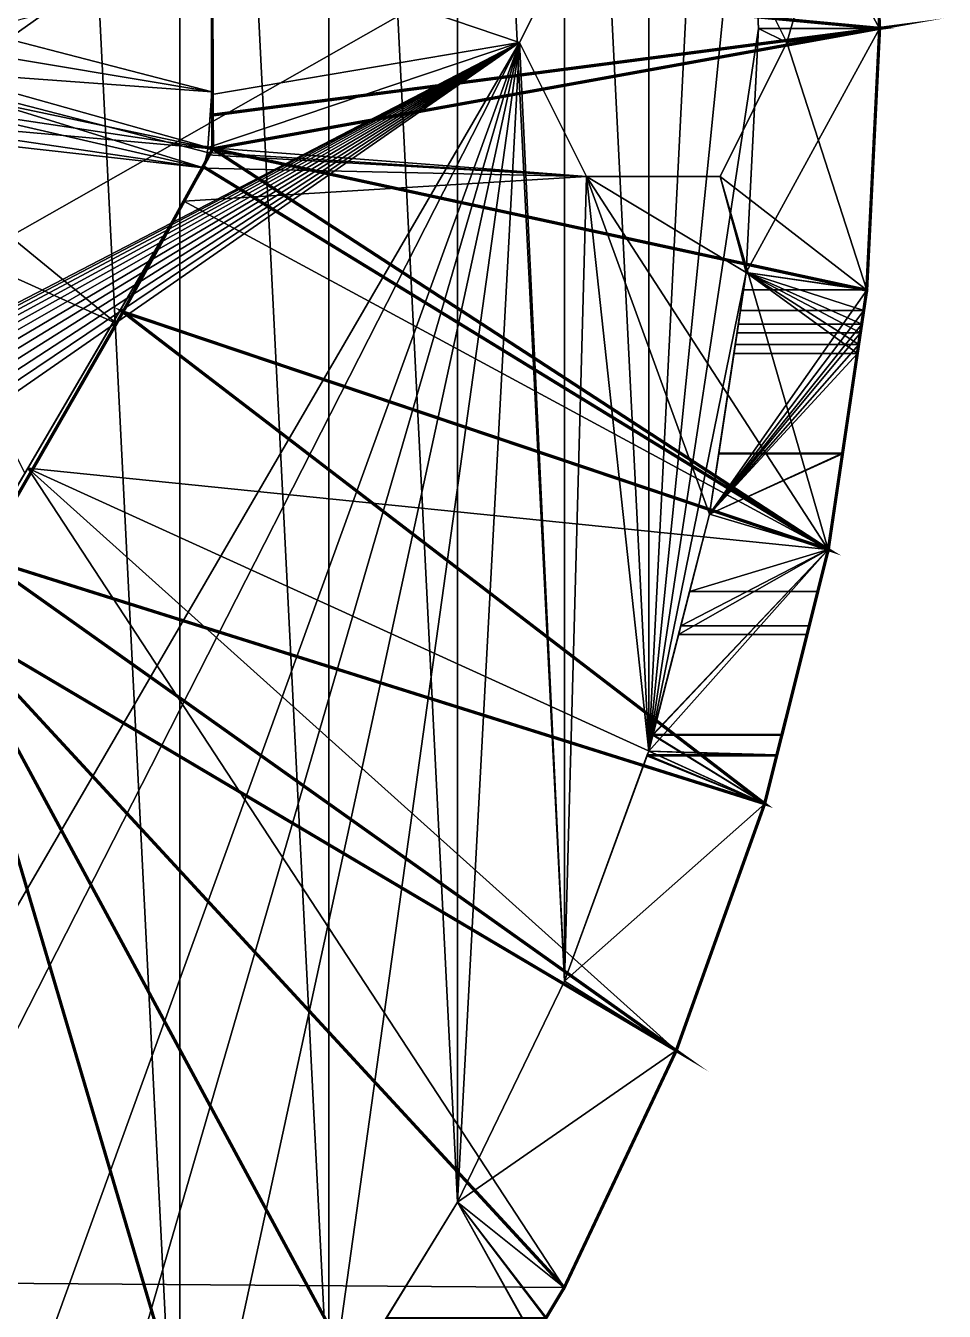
# Model space of a CAD drawing. Extents: x 4.6 to 28.8, y 0.1 to 46.7.
# Drawn here: x 20.75 to 28.78, y 12.26 to 23.49 of the extents above; entities that cross this region are included whole.
import ezdxf

# ---------------------------------------------------------------- set-up
doc = ezdxf.new("R2010")
doc.units = 0
doc.layers.get('0').update_dxf_attribs({"linetype": 'CONTINUOUS'})

msp = doc.modelspace()

# ---------------------------------------------------------------- linework, layer by layer
at = {"color": 252, "const_width": 0.0283}
for points in [[(28.099, 25.759), (28.212, 23.471), (22.375, 24.019), (28.099, 25.759)], [(22.379, 22.713), (22.375, 24.019), (28.212, 23.471), (22.379, 22.713)], [(22.381, 22.418), (22.379, 22.713), (28.212, 23.471), (22.381, 22.418)], [(28.212, 23.471), (28.099, 21.182), (22.381, 22.418), (28.212, 23.471)], [(22.297, 22.263), (22.381, 22.418), (27.763, 18.915), (22.297, 22.263)], [(28.099, 21.182), (27.763, 18.915), (22.381, 22.418), (28.099, 21.182)], [(21.597, 20.992), (22.297, 22.263), (27.763, 18.915), (21.597, 20.992)], [(27.763, 18.915), (27.207, 16.693), (21.597, 20.992), (27.763, 18.915)], [(20.364, 18.846), (21.597, 20.992), (27.207, 16.693), (20.364, 18.846)], [(27.207, 16.693), (26.434, 14.535), (20.364, 18.846), (27.207, 16.693)], [(20.059, 18.312), (20.364, 18.846), (26.434, 14.535), (20.059, 18.312)], [(22.912, 8.658), (20.059, 18.312), (24.277, 10.499), (22.912, 8.658)], [(20.059, 18.312), (22.912, 8.658), (15.14, 9.813), (20.059, 18.312)], [(26.434, 14.535), (25.455, 12.464), (20.059, 18.312), (26.434, 14.535)], [(25.455, 12.464), (24.277, 10.499), (20.059, 18.312), (25.455, 12.464)]]:
    msp.add_lwpolyline(points, dxfattribs=at)
at = {"color": 252}
for points in [[(22.093, 9.664, 1.943), (20.624, 38.861, 1.943), (20.624, 8.081, 1.943), (22.093, 9.664, 1.943)], [(20.624, 38.861, 1.943), (22.093, 9.664, 1.943), (22.093, 37.278, 1.943), (20.624, 38.861, 1.943)], [(23.397, 11.379, 1.943), (22.093, 37.278, 1.943), (22.093, 9.664, 1.943), (23.397, 11.379, 1.943)], [(22.093, 37.278, 1.943), (23.397, 11.379, 1.943), (23.397, 35.563, 1.943), (22.093, 37.278, 1.943)], [(24.521, 13.211, 1.943), (23.397, 35.563, 1.943), (23.397, 11.379, 1.943), (24.521, 13.211, 1.943)], [(23.397, 35.563, 1.943), (24.521, 13.211, 1.943), (24.521, 33.731, 1.943), (23.397, 35.563, 1.943)], [(25.456, 15.142, 1.943), (24.521, 33.731, 1.943), (24.521, 13.211, 1.943), (25.456, 15.142, 1.943)], [(24.521, 33.731, 1.943), (25.456, 15.142, 1.943), (25.456, 31.8, 1.943), (24.521, 33.731, 1.943)], [(26.193, 17.153, 1.943), (25.456, 31.8, 1.943), (25.456, 15.142, 1.943), (26.193, 17.153, 1.943)], [(26.193, 17.153, 1.943), (26.193, 29.789, 1.943), (25.456, 31.8, 1.943), (26.193, 17.153, 1.943)], [(26.725, 27.717, 83.671), (8.177, 14.59, 83.671), (26.193, 29.789, 83.671), (26.725, 27.717, 83.671)], [(26.193, 17.153, 1.943), (26.725, 27.717, 1.943), (26.193, 29.789, 1.943), (26.193, 17.153, 1.943)], [(25.648, 24.516, 83.671), (8.177, 14.59, 83.671), (26.725, 27.717, 83.671), (25.648, 24.516, 83.671)], [(26.193, 17.153, 1.943), (27.045, 25.604, 1.943), (26.725, 27.717, 1.943), (26.193, 17.153, 1.943)], [(26.817, 24.516, 85.616), (27.402, 23.346, 85.616), (28.099, 25.759, 85.616), (26.817, 24.516, 85.616)], [(28.212, 23.471, 48.846), (28.099, 25.759, 48.8), (27.045, 25.604, 48.803), (28.212, 23.471, 48.846)], [(28.099, 25.759, 47.543), (28.212, 23.471, 47.59), (27.045, 25.604, 47.546), (28.099, 25.759, 47.543)], [(28.099, 25.759, 38.925), (27.045, 25.604, 38.928), (28.212, 23.471, 38.972), (28.099, 25.759, 38.925)], [(28.099, 25.759, 57.419), (28.212, 23.471, 57.465), (27.045, 25.604, 57.422), (28.099, 25.759, 57.419)], [(28.212, 23.471, 58.763), (28.099, 25.759, 58.717), (27.045, 25.604, 58.72), (28.212, 23.471, 58.763)], [(28.212, 23.471, 85.616), (28.099, 25.759, 85.616), (27.402, 23.346, 85.616), (28.212, 23.471, 85.616)], [(28.099, 25.759, 58.717), (28.212, 23.471, 58.763), (28.212, 23.471, 57.465), (28.099, 25.759, 58.717)], [(28.099, 25.759, 58.717), (28.212, 23.471, 57.465), (28.099, 25.759, 57.419), (28.099, 25.759, 58.717)], [(28.099, 25.759, 85.616), (28.212, 23.471, 67.382), (28.101, 25.727, 67.336), (28.099, 25.759, 85.616)], [(28.212, 23.471, 67.382), (28.099, 25.759, 85.616), (28.212, 23.471, 85.616), (28.212, 23.471, 67.382)], [(28.099, 25.759, 47.543), (28.099, 25.759, 48.8), (28.212, 23.471, 47.59), (28.099, 25.759, 47.543)], [(28.212, 23.471, 48.846), (28.212, 23.471, 47.59), (28.099, 25.759, 48.8), (28.212, 23.471, 48.846)], [(28.212, 23.471, 38.972), (28.212, 23.471, 0), (28.099, 25.759, 38.925), (28.212, 23.471, 38.972)], [(28.099, 25.759, 0), (28.099, 25.759, 38.925), (28.212, 23.471, 0), (28.099, 25.759, 0)], [(28.101, 25.727, 67.336), (28.212, 23.471, 67.382), (27.045, 25.604, 67.338), (28.101, 25.727, 67.336)], [(26.193, 17.153, 1.943), (27.153, 23.471, 1.943), (27.045, 25.604, 1.943), (26.193, 17.153, 1.943)], [(27.045, 25.604, 57.422), (27.153, 23.471, 57.465), (27.045, 25.604, 58.72), (27.045, 25.604, 57.422)], [(27.153, 23.471, 58.763), (27.045, 25.604, 58.72), (27.153, 23.471, 57.465), (27.153, 23.471, 58.763)], [(27.045, 25.604, 67.338), (27.153, 23.471, 67.382), (27.132, 23.887, 83.288), (27.045, 25.604, 67.338)], [(27.153, 23.471, 48.846), (27.045, 25.604, 48.803), (27.153, 23.471, 47.59), (27.153, 23.471, 48.846)], [(27.045, 25.604, 47.546), (27.153, 23.471, 47.59), (27.045, 25.604, 48.803), (27.045, 25.604, 47.546)], [(27.153, 23.471, 48.846), (28.212, 23.471, 48.846), (27.045, 25.604, 48.803), (27.153, 23.471, 48.846)], [(27.153, 23.471, 38.972), (28.212, 23.471, 38.972), (27.045, 25.604, 38.928), (27.153, 23.471, 38.972)], [(27.153, 23.471, 47.59), (27.045, 25.604, 47.546), (28.212, 23.471, 47.59), (27.153, 23.471, 47.59)], [(27.153, 23.471, 57.465), (27.045, 25.604, 57.422), (28.212, 23.471, 57.465), (27.153, 23.471, 57.465)], [(27.045, 25.604, 58.72), (27.153, 23.471, 58.763), (28.212, 23.471, 58.763), (27.045, 25.604, 58.72)], [(27.153, 23.471, 67.382), (27.045, 25.604, 67.338), (28.212, 23.471, 67.382), (27.153, 23.471, 67.382)], [(27.045, 25.604, 38.928), (27.045, 25.604, 1.943), (27.153, 23.471, 1.943), (27.045, 25.604, 38.928)], [(27.045, 25.604, 38.928), (27.153, 23.471, 1.943), (27.153, 23.471, 38.972), (27.045, 25.604, 38.928)], [(25.063, 23.346, 83.671), (8.177, 14.59, 83.671), (25.648, 24.516, 83.671), (25.063, 23.346, 83.671)], [(25.063, 23.346, 85.616), (25.648, 24.516, 85.616), (22.378, 24.26, 85.616), (25.063, 23.346, 85.616)], [(25.648, 24.516, 83.671), (25.648, 24.516, 85.616), (25.063, 23.346, 85.616), (25.648, 24.516, 83.671)], [(25.648, 24.516, 83.671), (25.063, 23.346, 85.616), (25.063, 23.346, 83.671), (25.648, 24.516, 83.671)], [(26.817, 24.516, 85.616), (27.132, 23.887, 83.671), (27.402, 23.346, 85.616), (26.817, 24.516, 85.616)], [(22.379, 24.485, 85.045), (19.471, 23.669, 85.045), (22.375, 22.917, 85.045), (22.379, 24.485, 85.045)], [(22.379, 24.485, 85.045), (22.375, 22.917, 85.045), (22.378, 24.26, 85.616), (22.379, 24.485, 85.045)], [(22.378, 24.26, 85.616), (22.374, 22.892, 85.616), (25.063, 23.346, 85.616), (22.378, 24.26, 85.616)], [(22.374, 22.892, 85.616), (22.378, 24.26, 85.616), (22.375, 22.917, 85.045), (22.374, 22.892, 85.616)], [(22.381, 22.418, 0.784), (19.472, 23.234, 0.784), (22.376, 23.986, 0.784), (22.381, 22.418, 0.784)], [(22.376, 23.986, 0.784), (22.375, 24.019, 0), (22.379, 22.713, 0), (22.376, 23.986, 0.784)], [(22.376, 23.986, 0.784), (22.379, 22.713, 0), (22.381, 22.418, 0.784), (22.376, 23.986, 0.784)], [(27.153, 23.471, 83.288), (27.132, 23.887, 83.288), (27.153, 23.471, 67.382), (27.153, 23.471, 83.288)], [(27.132, 23.887, 83.288), (27.402, 23.346, 83.288), (27.132, 23.887, 83.671), (27.132, 23.887, 83.288)], [(27.402, 23.346, 85.616), (27.132, 23.887, 83.671), (27.402, 23.346, 83.288), (27.402, 23.346, 85.616)], [(27.132, 23.887, 83.288), (27.153, 23.471, 83.288), (27.402, 23.346, 83.288), (27.132, 23.887, 83.288)], [(19.48, 23.4, 85.045), (22.375, 22.917, 85.045), (19.471, 23.669, 85.045), (19.48, 23.4, 85.045)], [(19.48, 23.4, 85.045), (19.463, 23.13, 85.045), (22.375, 22.917, 85.045), (19.48, 23.4, 85.045)], [(26.193, 17.153, 1.943), (27.045, 21.338, 1.943), (27.153, 23.471, 1.943), (26.193, 17.153, 1.943)], [(27.045, 21.338, 57.508), (27.153, 23.471, 58.763), (27.153, 23.471, 57.465), (27.045, 21.338, 57.508)], [(27.045, 21.338, 58.806), (27.153, 23.471, 58.763), (27.045, 21.338, 57.508), (27.045, 21.338, 58.806)], [(27.153, 23.471, 67.382), (27.045, 21.338, 67.425), (27.118, 22.779, 83.288), (27.153, 23.471, 67.382)], [(27.153, 23.471, 57.465), (28.212, 23.471, 57.465), (27.045, 21.338, 57.508), (27.153, 23.471, 57.465)], [(28.099, 21.182, 57.512), (27.045, 21.338, 57.508), (28.212, 23.471, 57.465), (28.099, 21.182, 57.512)], [(28.099, 21.182, 58.81), (28.212, 23.471, 58.763), (27.045, 21.338, 58.806), (28.099, 21.182, 58.81)], [(27.153, 23.471, 47.59), (27.045, 21.338, 47.633), (27.153, 23.471, 48.846), (27.153, 23.471, 47.59)], [(27.045, 21.338, 48.89), (27.153, 23.471, 48.846), (27.045, 21.338, 47.633), (27.045, 21.338, 48.89)], [(27.045, 21.338, 39.015), (27.153, 23.471, 38.972), (27.045, 21.338, 1.943), (27.045, 21.338, 39.015)], [(27.153, 23.471, 38.972), (27.153, 23.471, 1.943), (27.045, 21.338, 1.943), (27.153, 23.471, 38.972)], [(27.153, 23.471, 47.59), (28.212, 23.471, 47.59), (27.045, 21.338, 47.633), (27.153, 23.471, 47.59)], [(28.212, 23.471, 48.846), (27.045, 21.338, 48.89), (28.099, 21.182, 48.893), (28.212, 23.471, 48.846)], [(27.153, 23.471, 48.846), (27.045, 21.338, 48.89), (28.212, 23.471, 48.846), (27.153, 23.471, 48.846)], [(27.045, 21.338, 39.015), (28.099, 21.184, 39.018), (28.212, 23.471, 38.972), (27.045, 21.338, 39.015)], [(27.153, 23.471, 38.972), (27.045, 21.338, 39.015), (28.212, 23.471, 38.972), (27.153, 23.471, 38.972)], [(28.099, 21.182, 47.636), (27.045, 21.338, 47.633), (28.212, 23.471, 47.59), (28.099, 21.182, 47.636)], [(28.099, 21.182, 67.428), (27.045, 21.338, 67.425), (28.212, 23.471, 67.382), (28.099, 21.182, 67.428)], [(27.153, 23.471, 58.763), (27.045, 21.338, 58.806), (28.212, 23.471, 58.763), (27.153, 23.471, 58.763)], [(27.153, 23.471, 67.382), (28.212, 23.471, 67.382), (27.045, 21.338, 67.425), (27.153, 23.471, 67.382)], [(27.153, 23.471, 83.288), (27.153, 23.471, 67.382), (27.118, 22.779, 83.288), (27.153, 23.471, 83.288)], [(27.118, 22.779, 83.288), (27.402, 23.346, 83.288), (27.153, 23.471, 83.288), (27.118, 22.779, 83.288)], [(28.212, 23.471, 85.616), (27.402, 23.346, 85.616), (28.099, 21.182, 85.616), (28.212, 23.471, 85.616)], [(28.099, 21.182, 48.893), (28.099, 21.182, 47.636), (28.212, 23.471, 48.846), (28.099, 21.182, 48.893)], [(28.099, 21.182, 0), (28.212, 23.471, 38.972), (28.099, 21.184, 39.018), (28.099, 21.182, 0)], [(28.212, 23.471, 47.59), (28.212, 23.471, 48.846), (28.099, 21.182, 47.636), (28.212, 23.471, 47.59)], [(28.212, 23.471, 0), (28.212, 23.471, 38.972), (28.099, 21.182, 0), (28.212, 23.471, 0)], [(28.099, 21.182, 85.616), (28.099, 21.182, 67.428), (28.212, 23.471, 85.616), (28.099, 21.182, 85.616)], [(28.099, 21.182, 58.81), (28.099, 21.182, 57.512), (28.212, 23.471, 58.763), (28.099, 21.182, 58.81)], [(28.212, 23.471, 57.465), (28.212, 23.471, 58.763), (28.099, 21.182, 57.512), (28.212, 23.471, 57.465)], [(28.212, 23.471, 67.382), (28.212, 23.471, 85.616), (28.099, 21.182, 67.428), (28.212, 23.471, 67.382)], [(25.063, 23.346, 83.671), (8.304, 14.567, 83.671), (8.177, 14.59, 83.671), (25.063, 23.346, 83.671)], [(8.429, 14.495, 83.671), (8.304, 14.567, 83.671), (25.063, 23.346, 83.671), (8.429, 14.495, 83.671)], [(8.429, 14.495, 83.671), (25.063, 23.346, 83.671), (8.549, 14.379, 83.671), (8.429, 14.495, 83.671)], [(8.662, 14.218, 83.671), (8.549, 14.379, 83.671), (25.063, 23.346, 83.671), (8.662, 14.218, 83.671)], [(8.662, 14.218, 83.671), (25.063, 23.346, 83.671), (8.765, 14.018, 83.671), (8.662, 14.218, 83.671)], [(8.855, 13.781, 83.671), (8.765, 14.018, 83.671), (25.063, 23.346, 83.671), (8.855, 13.781, 83.671)], [(8.932, 13.512, 83.671), (8.855, 13.781, 83.671), (25.063, 23.346, 83.671), (8.932, 13.512, 83.671)], [(8.932, 13.512, 83.671), (25.063, 23.346, 83.671), (8.993, 13.218, 83.671), (8.932, 13.512, 83.671)], [(9.038, 12.905, 83.671), (8.993, 13.218, 83.671), (25.063, 23.346, 83.671), (9.038, 12.905, 83.671)], [(25.063, 23.346, 83.671), (9.065, 12.578, 83.671), (9.038, 12.905, 83.671), (25.063, 23.346, 83.671)], [(25.063, 23.346, 83.671), (9.075, 12.244, 83.671), (9.065, 12.578, 83.671), (25.063, 23.346, 83.671)], [(25.063, 23.346, 83.671), (14.922, 5.916, 83.671), (9.075, 12.244, 83.671), (25.063, 23.346, 83.671)], [(16.227, 5.995, 83.671), (14.922, 5.916, 83.671), (25.063, 23.346, 83.671), (16.227, 5.995, 83.671)], [(16.227, 5.995, 83.671), (25.063, 23.346, 83.671), (19.004, 6.647, 83.671), (16.227, 5.995, 83.671)], [(20.624, 8.081, 83.671), (19.004, 6.647, 83.671), (25.063, 23.346, 83.671), (20.624, 8.081, 83.671)], [(25.063, 23.346, 83.671), (22.093, 9.664, 83.671), (20.624, 8.081, 83.671), (25.063, 23.346, 83.671)], [(25.063, 23.346, 83.671), (23.397, 11.379, 83.671), (22.093, 9.664, 83.671), (25.063, 23.346, 83.671)], [(22.339, 22.429, 85.616), (25.063, 23.346, 85.616), (22.374, 22.892, 85.616), (22.339, 22.429, 85.616)], [(25.063, 23.346, 85.616), (22.339, 22.429, 85.616), (25.648, 22.177, 85.616), (25.063, 23.346, 85.616)], [(23.397, 11.379, 83.671), (25.063, 23.346, 83.671), (24.521, 13.211, 83.671), (23.397, 11.379, 83.671)], [(24.521, 13.211, 83.671), (25.063, 23.346, 83.671), (25.456, 15.142, 83.671), (24.521, 13.211, 83.671)], [(25.063, 23.346, 83.671), (25.063, 23.346, 85.616), (25.648, 22.177, 85.616), (25.063, 23.346, 83.671)], [(25.063, 23.346, 83.671), (25.648, 22.177, 85.616), (25.648, 22.177, 83.671), (25.063, 23.346, 83.671)], [(25.063, 23.346, 83.671), (25.648, 22.177, 83.671), (25.456, 15.142, 83.671), (25.063, 23.346, 83.671)], [(26.817, 22.177, 85.616), (27.402, 23.346, 85.616), (27.118, 22.779, 83.671), (26.817, 22.177, 85.616)], [(28.099, 21.182, 85.616), (27.402, 23.346, 85.616), (26.817, 22.177, 85.616), (28.099, 21.182, 85.616)], [(27.402, 23.346, 83.288), (27.118, 22.779, 83.288), (27.118, 22.779, 83.671), (27.402, 23.346, 83.288)], [(27.402, 23.346, 85.616), (27.402, 23.346, 83.288), (27.118, 22.779, 83.671), (27.402, 23.346, 85.616)], [(19.472, 23.234, 0.784), (22.381, 22.418, 0.784), (19.453, 23.036, 0.784), (19.472, 23.234, 0.784)], [(19.463, 23.13, 85.045), (19.416, 22.916, 85.045), (22.302, 22.252, 85.045), (19.463, 23.13, 85.045)], [(22.335, 22.386, 85.045), (22.375, 22.917, 85.045), (19.463, 23.13, 85.045), (22.335, 22.386, 85.045)], [(22.302, 22.252, 85.045), (22.335, 22.386, 85.045), (19.463, 23.13, 85.045), (22.302, 22.252, 85.045)], [(19.453, 23.036, 0.784), (22.381, 22.418, 0.784), (19.412, 22.865, 0.784), (19.453, 23.036, 0.784)], [(19.416, 22.916, 85.045), (19.324, 22.688, 85.045), (22.302, 22.252, 85.045), (19.416, 22.916, 85.045)], [(19.412, 22.865, 0.784), (22.381, 22.418, 0.784), (19.342, 22.688, 0.784), (19.412, 22.865, 0.784)], [(22.335, 22.386, 85.045), (22.339, 22.429, 85.616), (22.375, 22.917, 85.045), (22.335, 22.386, 85.045)], [(22.374, 22.892, 85.616), (22.375, 22.917, 85.045), (22.339, 22.429, 85.616), (22.374, 22.892, 85.616)], [(22.381, 22.418, 0), (22.381, 22.418, 0.784), (22.379, 22.713, 0), (22.381, 22.418, 0)], [(27.118, 22.779, 83.671), (27.045, 21.338, 83.671), (26.817, 22.177, 83.671), (27.118, 22.779, 83.671)], [(26.817, 22.177, 83.671), (26.817, 22.177, 85.616), (27.118, 22.779, 83.671), (26.817, 22.177, 83.671)], [(27.045, 21.338, 67.425), (27.045, 21.338, 83.671), (27.118, 22.779, 83.288), (27.045, 21.338, 67.425)], [(27.118, 22.779, 83.671), (27.118, 22.779, 83.288), (27.045, 21.338, 83.671), (27.118, 22.779, 83.671)], [(19.342, 22.688, 0.784), (21.54, 20.89, 0.784), (18.983, 22.043, 0.784), (19.342, 22.688, 0.784)], [(19.324, 22.688, 85.045), (19.261, 22.592, 85.045), (22.302, 22.252, 85.045), (19.324, 22.688, 85.045)], [(20.738, 19.579, 85.045), (22.302, 22.252, 85.045), (19.261, 22.592, 85.045), (20.738, 19.579, 85.045)], [(21.54, 20.89, 0.784), (19.342, 22.688, 0.784), (22.381, 22.418, 0.784), (21.54, 20.89, 0.784)], [(21.54, 20.89, 0.784), (22.381, 22.418, 0.784), (22.297, 22.263, 0), (21.54, 20.89, 0.784)], [(22.297, 22.263, 0), (22.381, 22.418, 0.784), (22.381, 22.418, 0), (22.297, 22.263, 0)], [(22.3, 22.248, 85.616), (25.648, 22.177, 85.616), (22.329, 22.364, 85.616), (22.3, 22.248, 85.616)], [(22.329, 22.364, 85.616), (22.302, 22.252, 85.045), (22.3, 22.248, 85.616), (22.329, 22.364, 85.616)], [(22.329, 22.364, 85.616), (22.335, 22.386, 85.045), (22.302, 22.252, 85.045), (22.329, 22.364, 85.616)], [(22.329, 22.364, 85.616), (25.648, 22.177, 85.616), (22.335, 22.386, 85.616), (22.329, 22.364, 85.616)], [(22.335, 22.386, 85.616), (22.335, 22.386, 85.045), (22.329, 22.364, 85.616), (22.335, 22.386, 85.616)], [(22.335, 22.386, 85.616), (25.648, 22.177, 85.616), (22.339, 22.429, 85.616), (22.335, 22.386, 85.616)], [(22.339, 22.429, 85.616), (22.335, 22.386, 85.045), (22.335, 22.386, 85.616), (22.339, 22.429, 85.616)], [(22.302, 22.252, 85.045), (20.738, 19.579, 85.045), (22.13, 21.959, 85.616), (22.302, 22.252, 85.045)], [(21.54, 20.89, 0.784), (22.297, 22.263, 0), (21.597, 20.992, 0), (21.54, 20.89, 0.784)], [(22.3, 22.248, 85.616), (22.302, 22.252, 85.045), (22.13, 21.959, 85.616), (22.3, 22.248, 85.616)], [(22.13, 21.959, 85.616), (25.648, 22.177, 85.616), (22.3, 22.248, 85.616), (22.13, 21.959, 85.616)], [(25.648, 22.177, 85.616), (22.13, 21.959, 85.616), (27.763, 18.915, 85.616), (25.648, 22.177, 85.616)], [(26.193, 17.153, 83.671), (25.456, 15.142, 83.671), (25.648, 22.177, 83.671), (26.193, 17.153, 83.671)], [(26.817, 22.177, 83.671), (27.045, 21.338, 83.671), (25.648, 22.177, 83.671), (26.817, 22.177, 83.671)], [(27.045, 21.338, 83.671), (26.725, 19.225, 83.671), (25.648, 22.177, 83.671), (27.045, 21.338, 83.671)], [(26.725, 19.225, 83.671), (26.193, 17.153, 83.671), (25.648, 22.177, 83.671), (26.725, 19.225, 83.671)], [(25.648, 22.177, 83.671), (25.648, 22.177, 85.616), (26.817, 22.177, 85.616), (25.648, 22.177, 83.671)], [(25.648, 22.177, 83.671), (26.817, 22.177, 85.616), (26.817, 22.177, 83.671), (25.648, 22.177, 83.671)], [(26.817, 22.177, 85.616), (25.648, 22.177, 85.616), (27.763, 18.915, 85.616), (26.817, 22.177, 85.616)], [(27.763, 18.915, 85.616), (28.099, 21.182, 85.616), (26.817, 22.177, 85.616), (27.763, 18.915, 85.616)], [(20.059, 18.312, 0.784), (18.983, 22.043, 0.784), (21.54, 20.89, 0.784), (20.059, 18.312, 0.784)], [(22.13, 21.959, 85.616), (20.738, 19.579, 85.045), (20.766, 19.627, 85.616), (22.13, 21.959, 85.616)], [(20.766, 19.627, 85.616), (27.763, 18.915, 85.616), (22.13, 21.959, 85.616), (20.766, 19.627, 85.616)], [(26.193, 17.153, 1.943), (26.725, 19.225, 1.943), (27.045, 21.338, 1.943), (26.193, 17.153, 1.943)], [(27.045, 21.338, 83.671), (26.938, 20.629, 67.439), (26.725, 19.225, 83.671), (27.045, 21.338, 83.671)], [(27.045, 21.338, 1.943), (26.725, 19.225, 1.943), (27.022, 21.184, 39.018), (27.045, 21.338, 1.943)], [(27.045, 21.338, 83.671), (27.045, 21.338, 67.425), (26.938, 20.629, 67.439), (27.045, 21.338, 83.671)], [(27.045, 21.338, 67.425), (28.017, 20.629, 67.439), (26.938, 20.629, 67.439), (27.045, 21.338, 67.425)], [(26.965, 20.809, 58.817), (27.045, 21.338, 57.508), (26.949, 20.706, 57.521), (26.965, 20.809, 58.817)], [(26.949, 20.706, 57.521), (27.045, 21.338, 57.508), (28.029, 20.706, 57.521), (26.949, 20.706, 57.521)], [(26.965, 20.809, 58.817), (27.045, 21.338, 58.806), (27.045, 21.338, 57.508), (26.965, 20.809, 58.817)], [(26.965, 20.809, 58.817), (28.044, 20.809, 58.817), (27.045, 21.338, 58.806), (26.965, 20.809, 58.817)], [(27.045, 21.338, 48.89), (26.995, 21.005, 47.64), (26.977, 20.885, 48.899), (27.045, 21.338, 48.89)], [(26.977, 20.885, 48.899), (28.055, 20.885, 48.899), (27.045, 21.338, 48.89), (26.977, 20.885, 48.899)], [(27.045, 21.338, 47.633), (26.995, 21.005, 47.64), (27.045, 21.338, 48.89), (27.045, 21.338, 47.633)], [(26.995, 21.005, 47.64), (27.045, 21.338, 47.633), (28.073, 21.005, 47.64), (26.995, 21.005, 47.64)], [(27.045, 21.338, 39.015), (27.045, 21.338, 1.943), (27.022, 21.184, 39.018), (27.045, 21.338, 39.015)], [(27.022, 21.184, 39.018), (28.099, 21.184, 39.018), (27.045, 21.338, 39.015), (27.022, 21.184, 39.018)], [(28.099, 21.182, 48.893), (27.045, 21.338, 48.89), (28.055, 20.885, 48.899), (28.099, 21.182, 48.893)], [(28.099, 21.182, 47.636), (28.073, 21.005, 47.64), (27.045, 21.338, 47.633), (28.099, 21.182, 47.636)], [(28.099, 21.182, 57.512), (28.029, 20.706, 57.521), (27.045, 21.338, 57.508), (28.099, 21.182, 57.512)], [(28.044, 20.809, 58.817), (28.099, 21.182, 58.81), (27.045, 21.338, 58.806), (28.044, 20.809, 58.817)], [(28.017, 20.629, 67.439), (27.045, 21.338, 67.425), (28.099, 21.182, 67.428), (28.017, 20.629, 67.439)], [(26.725, 19.225, 42.258), (28.099, 21.182, 39.022), (27.022, 21.184, 39.018), (26.725, 19.225, 42.258)], [(26.725, 19.225, 42.258), (27.022, 21.184, 39.018), (26.725, 19.225, 1.943), (26.725, 19.225, 42.258)], [(27.763, 18.915, 42.77), (28.099, 21.182, 39.022), (26.725, 19.225, 42.258), (27.763, 18.915, 42.77)], [(28.099, 21.184, 39.018), (27.022, 21.184, 39.018), (28.099, 21.182, 39.022), (28.099, 21.184, 39.018)], [(27.763, 18.915, 42.77), (27.763, 18.915, 0), (28.099, 21.182, 39.022), (27.763, 18.915, 42.77)], [(28.099, 21.182, 0), (28.099, 21.182, 39.022), (27.763, 18.915, 0), (28.099, 21.182, 0)], [(28.099, 21.182, 85.616), (27.763, 18.915, 85.616), (28.017, 20.629, 67.439), (28.099, 21.182, 85.616)], [(28.099, 21.182, 85.616), (28.017, 20.629, 67.439), (28.099, 21.182, 67.428), (28.099, 21.182, 85.616)], [(28.099, 21.182, 57.512), (28.044, 20.809, 58.817), (28.029, 20.706, 57.521), (28.099, 21.182, 57.512)], [(28.099, 21.182, 58.81), (28.044, 20.809, 58.817), (28.099, 21.182, 57.512), (28.099, 21.182, 58.81)], [(28.099, 21.182, 48.893), (28.055, 20.885, 48.899), (28.073, 21.005, 47.64), (28.099, 21.182, 48.893)], [(28.099, 21.182, 48.893), (28.073, 21.005, 47.64), (28.099, 21.182, 47.636), (28.099, 21.182, 48.893)], [(28.099, 21.182, 0), (28.099, 21.184, 39.018), (28.099, 21.182, 39.022), (28.099, 21.182, 0)], [(20.364, 18.846, 0), (21.54, 20.89, 0.784), (21.597, 20.992, 0), (20.364, 18.846, 0)], [(26.725, 19.225, 47.528), (26.995, 21.005, 47.64), (26.725, 19.225, 44.556), (26.725, 19.225, 47.528)], [(26.725, 19.225, 47.528), (26.806, 19.758, 48.45), (26.995, 21.005, 47.64), (26.725, 19.225, 47.528)], [(26.995, 21.005, 47.64), (28.073, 21.005, 47.64), (26.725, 19.225, 44.556), (26.995, 21.005, 47.64)], [(27.763, 18.915, 44.02), (26.725, 19.225, 44.556), (28.073, 21.005, 47.64), (27.763, 18.915, 44.02)], [(26.977, 20.885, 48.899), (26.995, 21.005, 47.64), (26.806, 19.758, 48.45), (26.977, 20.885, 48.899)], [(27.763, 18.915, 44.02), (28.073, 21.005, 47.64), (27.763, 18.915, 46.992), (27.763, 18.915, 44.02)], [(27.763, 18.915, 46.992), (28.073, 21.005, 47.64), (27.888, 19.758, 48.45), (27.763, 18.915, 46.992)], [(27.888, 19.758, 48.45), (28.073, 21.005, 47.64), (28.055, 20.885, 48.899), (27.888, 19.758, 48.45)], [(20.364, 18.846, 0), (20.059, 18.312, 0.784), (21.54, 20.89, 0.784), (20.364, 18.846, 0)], [(26.806, 19.758, 48.45), (26.725, 19.225, 49.33), (26.977, 20.885, 48.899), (26.806, 19.758, 48.45)], [(26.977, 20.885, 48.899), (26.725, 19.225, 49.33), (26.725, 19.225, 51.643), (26.977, 20.885, 48.899)], [(27.763, 18.915, 52.156), (28.055, 20.885, 48.899), (26.725, 19.225, 51.643), (27.763, 18.915, 52.156)], [(26.977, 20.885, 48.899), (26.725, 19.225, 51.643), (28.055, 20.885, 48.899), (26.977, 20.885, 48.899)], [(26.805, 19.751, 58.089), (26.725, 19.225, 58.957), (26.965, 20.809, 58.817), (26.805, 19.751, 58.089)], [(26.725, 19.225, 61.436), (26.965, 20.809, 58.817), (26.725, 19.225, 58.957), (26.725, 19.225, 61.436)], [(27.763, 18.915, 61.948), (28.044, 20.809, 58.817), (26.725, 19.225, 61.436), (27.763, 18.915, 61.948)], [(26.965, 20.809, 58.817), (26.725, 19.225, 61.436), (28.044, 20.809, 58.817), (26.965, 20.809, 58.817)], [(26.965, 20.809, 58.817), (26.949, 20.706, 57.521), (26.805, 19.751, 58.089), (26.965, 20.809, 58.817)], [(27.888, 19.758, 48.45), (28.055, 20.885, 48.899), (27.763, 18.915, 49.843), (27.888, 19.758, 48.45)], [(28.055, 20.885, 48.899), (27.763, 18.915, 52.156), (27.763, 18.915, 49.843), (28.055, 20.885, 48.899)], [(27.887, 19.751, 58.089), (28.044, 20.809, 58.817), (27.763, 18.915, 59.469), (27.887, 19.751, 58.089)], [(27.763, 18.915, 61.948), (27.763, 18.915, 59.469), (28.044, 20.809, 58.817), (27.763, 18.915, 61.948)], [(27.887, 19.751, 58.089), (28.029, 20.706, 57.521), (28.044, 20.809, 58.817), (27.887, 19.751, 58.089)], [(26.725, 19.225, 57.179), (26.949, 20.706, 57.521), (26.725, 19.225, 54.956), (26.725, 19.225, 57.179)], [(26.725, 19.225, 57.179), (26.805, 19.751, 58.089), (26.949, 20.706, 57.521), (26.725, 19.225, 57.179)], [(26.949, 20.706, 57.521), (28.029, 20.706, 57.521), (26.725, 19.225, 54.956), (26.949, 20.706, 57.521)], [(27.763, 18.915, 54.42), (26.725, 19.225, 54.956), (28.029, 20.706, 57.521), (27.763, 18.915, 54.42)], [(27.887, 19.751, 58.089), (27.763, 18.915, 56.642), (28.029, 20.706, 57.521), (27.887, 19.751, 58.089)], [(27.763, 18.915, 54.42), (28.029, 20.706, 57.521), (27.763, 18.915, 56.642), (27.763, 18.915, 54.42)], [(26.725, 19.225, 83.671), (26.938, 20.629, 67.439), (26.725, 19.225, 65.007), (26.725, 19.225, 83.671)], [(28.017, 20.629, 67.439), (27.763, 18.915, 64.47), (26.725, 19.225, 65.007), (28.017, 20.629, 67.439)], [(26.938, 20.629, 67.439), (28.017, 20.629, 67.439), (26.725, 19.225, 65.007), (26.938, 20.629, 67.439)], [(27.763, 18.915, 64.47), (28.017, 20.629, 67.439), (27.763, 18.915, 85.616), (27.763, 18.915, 64.47)], [(26.806, 19.758, 48.45), (27.888, 19.758, 48.45), (26.725, 19.225, 49.33), (26.806, 19.758, 48.45)], [(26.725, 19.225, 47.528), (27.888, 19.758, 48.45), (26.806, 19.758, 48.45), (26.725, 19.225, 47.528)], [(27.888, 19.758, 48.45), (27.763, 18.915, 49.843), (26.725, 19.225, 49.33), (27.888, 19.758, 48.45)], [(27.888, 19.758, 48.45), (26.725, 19.225, 47.528), (27.763, 18.915, 46.992), (27.888, 19.758, 48.45)], [(26.805, 19.751, 58.089), (27.887, 19.751, 58.089), (26.725, 19.225, 58.957), (26.805, 19.751, 58.089)], [(26.805, 19.751, 58.089), (26.725, 19.225, 57.179), (27.887, 19.751, 58.089), (26.805, 19.751, 58.089)], [(27.763, 18.915, 56.642), (27.887, 19.751, 58.089), (26.725, 19.225, 57.179), (27.763, 18.915, 56.642)], [(27.763, 18.915, 59.469), (26.725, 19.225, 58.957), (27.887, 19.751, 58.089), (27.763, 18.915, 59.469)], [(20.766, 19.627, 85.616), (20.738, 19.579, 85.045), (16.565, 12.532, 85.616), (20.766, 19.627, 85.616)], [(16.565, 12.532, 85.616), (25.455, 12.464, 85.616), (20.766, 19.627, 85.616), (16.565, 12.532, 85.616)], [(26.434, 14.535, 85.616), (20.766, 19.627, 85.616), (25.455, 12.464, 85.616), (26.434, 14.535, 85.616)], [(26.434, 14.535, 85.616), (27.207, 16.693, 85.616), (20.766, 19.627, 85.616), (26.434, 14.535, 85.616)], [(27.763, 18.915, 85.616), (20.766, 19.627, 85.616), (27.207, 16.693, 85.616), (27.763, 18.915, 85.616)], [(26.725, 19.225, 49.33), (26.193, 17.153, 52.757), (26.725, 19.225, 51.643), (26.725, 19.225, 49.33)], [(26.725, 19.225, 42.258), (26.725, 19.225, 1.943), (26.193, 17.153, 1.943), (26.725, 19.225, 42.258)], [(26.474, 18.247, 53.261), (26.725, 19.225, 51.643), (26.193, 17.153, 52.757), (26.474, 18.247, 53.261)], [(26.725, 19.225, 58.957), (26.193, 17.153, 62.383), (26.725, 19.225, 61.436), (26.725, 19.225, 58.957)], [(26.725, 19.225, 83.671), (26.725, 19.225, 65.007), (26.193, 17.153, 83.671), (26.725, 19.225, 83.671)], [(26.454, 18.171, 63.18), (26.725, 19.225, 61.436), (26.193, 17.153, 62.383), (26.454, 18.171, 63.18)], [(26.725, 19.225, 65.007), (26.454, 18.171, 63.18), (26.193, 17.153, 83.671), (26.725, 19.225, 65.007)], [(26.725, 19.225, 49.33), (27.763, 18.915, 49.843), (26.193, 17.153, 52.757), (26.725, 19.225, 49.33)], [(26.193, 17.153, 62.383), (26.725, 19.225, 58.957), (27.763, 18.915, 59.469), (26.193, 17.153, 62.383)], [(26.725, 19.225, 42.258), (26.193, 17.153, 1.943), (26.551, 18.547, 43.381), (26.725, 19.225, 42.258)], [(26.474, 18.247, 53.261), (26.229, 17.292, 53.83), (26.725, 19.225, 54.956), (26.474, 18.247, 53.261)], [(26.725, 19.225, 57.179), (26.229, 17.292, 53.83), (27.763, 18.915, 56.642), (26.725, 19.225, 57.179)], [(26.725, 19.225, 57.179), (26.725, 19.225, 54.956), (26.229, 17.292, 53.83), (26.725, 19.225, 57.179)], [(26.551, 18.547, 43.381), (26.23, 17.298, 44.191), (26.725, 19.225, 44.556), (26.551, 18.547, 43.381)], [(26.725, 19.225, 47.528), (26.725, 19.225, 44.556), (26.23, 17.298, 44.191), (26.725, 19.225, 47.528)], [(26.725, 19.225, 47.528), (26.23, 17.298, 44.191), (27.763, 18.915, 46.992), (26.725, 19.225, 47.528)], [(26.725, 19.225, 61.436), (26.454, 18.171, 63.18), (27.763, 18.915, 61.948), (26.725, 19.225, 61.436)], [(26.725, 19.225, 65.007), (27.763, 18.915, 64.47), (26.454, 18.171, 63.18), (26.725, 19.225, 65.007)], [(26.725, 19.225, 54.956), (27.763, 18.915, 54.42), (26.474, 18.247, 53.261), (26.725, 19.225, 54.956)], [(26.725, 19.225, 51.643), (26.474, 18.247, 53.261), (27.763, 18.915, 52.156), (26.725, 19.225, 51.643)], [(26.725, 19.225, 44.556), (27.763, 18.915, 44.02), (26.551, 18.547, 43.381), (26.725, 19.225, 44.556)], [(26.725, 19.225, 42.258), (26.551, 18.547, 43.381), (27.763, 18.915, 42.77), (26.725, 19.225, 42.258)], [(27.313, 17.119, 52.813), (26.193, 17.153, 52.757), (27.763, 18.915, 49.843), (27.313, 17.119, 52.813)], [(27.312, 17.112, 62.451), (26.193, 17.153, 62.383), (27.763, 18.915, 59.469), (27.312, 17.112, 62.451)], [(27.357, 17.292, 53.83), (27.763, 18.915, 56.642), (26.229, 17.292, 53.83), (27.357, 17.292, 53.83)], [(26.23, 17.298, 44.191), (27.358, 17.298, 44.191), (27.763, 18.915, 46.992), (26.23, 17.298, 44.191)], [(27.577, 18.171, 63.18), (26.454, 18.171, 63.18), (27.763, 18.915, 64.47), (27.577, 18.171, 63.18)], [(27.577, 18.171, 63.18), (27.763, 18.915, 61.948), (26.454, 18.171, 63.18), (27.577, 18.171, 63.18)], [(27.596, 18.247, 53.261), (27.763, 18.915, 52.156), (26.474, 18.247, 53.261), (27.596, 18.247, 53.261)], [(27.596, 18.247, 53.261), (26.474, 18.247, 53.261), (27.763, 18.915, 54.42), (27.596, 18.247, 53.261)], [(27.671, 18.547, 43.381), (27.763, 18.915, 42.77), (26.551, 18.547, 43.381), (27.671, 18.547, 43.381)], [(27.671, 18.547, 43.381), (26.551, 18.547, 43.381), (27.763, 18.915, 44.02), (27.671, 18.547, 43.381)], [(27.763, 18.915, 0), (27.763, 18.915, 42.77), (27.207, 16.693, 0), (27.763, 18.915, 0)], [(27.671, 18.547, 43.381), (27.207, 16.693, 0), (27.763, 18.915, 42.77), (27.671, 18.547, 43.381)], [(27.763, 18.915, 85.616), (27.207, 16.693, 85.616), (27.763, 18.915, 64.47), (27.763, 18.915, 85.616)], [(27.577, 18.171, 63.18), (27.763, 18.915, 64.47), (27.207, 16.693, 85.616), (27.577, 18.171, 63.18)], [(27.763, 18.915, 59.469), (27.763, 18.915, 61.948), (27.312, 17.112, 62.451), (27.763, 18.915, 59.469)], [(27.577, 18.171, 63.18), (27.312, 17.112, 62.451), (27.763, 18.915, 61.948), (27.577, 18.171, 63.18)], [(27.763, 18.915, 52.156), (27.313, 17.119, 52.813), (27.763, 18.915, 49.843), (27.763, 18.915, 52.156)], [(27.763, 18.915, 52.156), (27.596, 18.247, 53.261), (27.313, 17.119, 52.813), (27.763, 18.915, 52.156)], [(27.596, 18.247, 53.261), (27.763, 18.915, 54.42), (27.357, 17.292, 53.83), (27.596, 18.247, 53.261)], [(27.763, 18.915, 56.642), (27.357, 17.292, 53.83), (27.763, 18.915, 54.42), (27.763, 18.915, 56.642)], [(27.763, 18.915, 46.992), (27.358, 17.298, 44.191), (27.763, 18.915, 44.02), (27.763, 18.915, 46.992)], [(27.671, 18.547, 43.381), (27.763, 18.915, 44.02), (27.358, 17.298, 44.191), (27.671, 18.547, 43.381)], [(26.551, 18.547, 43.381), (26.193, 17.153, 1.943), (26.23, 17.298, 44.191), (26.551, 18.547, 43.381)], [(27.358, 17.298, 44.191), (27.207, 16.693, 0), (27.671, 18.547, 43.381), (27.358, 17.298, 44.191)], [(26.474, 18.247, 53.261), (26.193, 17.153, 52.757), (26.229, 17.292, 53.83), (26.474, 18.247, 53.261)], [(27.596, 18.247, 53.261), (27.357, 17.292, 53.83), (27.313, 17.119, 52.813), (27.596, 18.247, 53.261)], [(26.193, 17.153, 62.383), (26.193, 17.153, 83.671), (26.454, 18.171, 63.18), (26.193, 17.153, 62.383)], [(27.312, 17.112, 62.451), (27.577, 18.171, 63.18), (27.207, 16.693, 85.616), (27.312, 17.112, 62.451)], [(26.193, 17.153, 44.194), (26.23, 17.298, 44.191), (26.193, 17.153, 1.943), (26.193, 17.153, 44.194)], [(26.23, 17.298, 44.191), (26.193, 17.153, 44.194), (27.207, 16.693, 44.203), (26.23, 17.298, 44.191)], [(26.193, 17.153, 53.832), (26.229, 17.292, 53.83), (26.193, 17.153, 52.757), (26.193, 17.153, 53.832)], [(26.193, 17.153, 53.832), (27.207, 16.693, 53.842), (26.229, 17.292, 53.83), (26.193, 17.153, 53.832)], [(27.357, 17.292, 53.83), (26.229, 17.292, 53.83), (27.207, 16.693, 53.842), (27.357, 17.292, 53.83)], [(27.358, 17.298, 44.191), (26.23, 17.298, 44.191), (27.207, 16.693, 44.203), (27.358, 17.298, 44.191)], [(27.358, 17.298, 44.191), (27.207, 16.693, 44.203), (27.207, 16.693, 0), (27.358, 17.298, 44.191)], [(27.357, 17.292, 53.83), (27.207, 16.693, 53.842), (27.313, 17.119, 52.813), (27.357, 17.292, 53.83)], [(26.181, 17.119, 52.813), (25.456, 15.142, 52.853), (26.193, 17.153, 53.832), (26.181, 17.119, 52.813)], [(25.456, 15.142, 53.873), (26.193, 17.153, 53.832), (25.456, 15.142, 52.853), (25.456, 15.142, 53.873)], [(26.178, 17.112, 62.451), (25.456, 15.142, 62.491), (26.193, 17.153, 83.671), (26.178, 17.112, 62.451)], [(25.456, 15.142, 83.671), (26.193, 17.153, 83.671), (25.456, 15.142, 62.491), (25.456, 15.142, 83.671)], [(26.193, 17.153, 53.832), (25.456, 15.142, 53.873), (27.207, 16.693, 53.842), (26.193, 17.153, 53.832)], [(26.193, 17.153, 1.943), (25.456, 15.142, 1.943), (26.193, 17.153, 44.194), (26.193, 17.153, 1.943)], [(25.456, 15.142, 1.943), (25.456, 15.142, 44.235), (26.193, 17.153, 44.194), (25.456, 15.142, 1.943)], [(26.193, 17.153, 44.194), (25.456, 15.142, 44.235), (27.207, 16.693, 44.203), (26.193, 17.153, 44.194)], [(26.181, 17.119, 52.813), (27.207, 16.693, 52.822), (25.456, 15.142, 52.853), (26.181, 17.119, 52.813)], [(26.178, 17.112, 62.451), (27.207, 16.693, 62.46), (25.456, 15.142, 62.491), (26.178, 17.112, 62.451)], [(26.193, 17.153, 62.383), (26.178, 17.112, 62.451), (26.193, 17.153, 83.671), (26.193, 17.153, 62.383)], [(27.312, 17.112, 62.451), (26.178, 17.112, 62.451), (26.193, 17.153, 62.383), (27.312, 17.112, 62.451)], [(27.312, 17.112, 62.451), (27.207, 16.693, 62.46), (26.178, 17.112, 62.451), (27.312, 17.112, 62.451)], [(26.193, 17.153, 52.757), (26.181, 17.119, 52.813), (26.193, 17.153, 53.832), (26.193, 17.153, 52.757)], [(26.181, 17.119, 52.813), (26.193, 17.153, 52.757), (27.313, 17.119, 52.813), (26.181, 17.119, 52.813)], [(26.181, 17.119, 52.813), (27.313, 17.119, 52.813), (27.207, 16.693, 52.822), (26.181, 17.119, 52.813)], [(27.207, 16.693, 52.822), (27.313, 17.119, 52.813), (27.207, 16.693, 53.842), (27.207, 16.693, 52.822)], [(27.207, 16.693, 85.616), (27.207, 16.693, 62.46), (27.312, 17.112, 62.451), (27.207, 16.693, 85.616)], [(26.434, 14.535, 53.885), (27.207, 16.693, 53.842), (25.456, 15.142, 53.873), (26.434, 14.535, 53.885)], [(26.434, 14.535, 52.865), (25.456, 15.142, 52.853), (27.207, 16.693, 52.822), (26.434, 14.535, 52.865)], [(26.434, 14.535, 62.503), (25.456, 15.142, 62.491), (27.207, 16.693, 62.46), (26.434, 14.535, 62.503)], [(26.434, 14.535, 44.247), (27.207, 16.693, 44.203), (25.456, 15.142, 44.235), (26.434, 14.535, 44.247)], [(26.434, 14.535, 44.247), (26.434, 14.535, 0), (27.207, 16.693, 44.203), (26.434, 14.535, 44.247)], [(27.207, 16.693, 0), (27.207, 16.693, 44.203), (26.434, 14.535, 0), (27.207, 16.693, 0)], [(27.207, 16.693, 52.822), (27.207, 16.693, 53.842), (26.434, 14.535, 52.865), (27.207, 16.693, 52.822)], [(26.434, 14.535, 53.885), (26.434, 14.535, 52.865), (27.207, 16.693, 53.842), (26.434, 14.535, 53.885)], [(26.434, 14.535, 85.616), (26.434, 14.535, 62.503), (27.207, 16.693, 85.616), (26.434, 14.535, 85.616)], [(27.207, 16.693, 62.46), (27.207, 16.693, 85.616), (26.434, 14.535, 62.503), (27.207, 16.693, 62.46)], [(25.456, 15.142, 52.853), (24.521, 13.211, 52.892), (25.456, 15.142, 53.873), (25.456, 15.142, 52.853)], [(24.521, 13.211, 53.912), (25.456, 15.142, 53.873), (24.521, 13.211, 52.892), (24.521, 13.211, 53.912)], [(24.521, 13.211, 83.671), (25.456, 15.142, 83.671), (24.521, 13.211, 62.53), (24.521, 13.211, 83.671)], [(25.456, 15.142, 62.491), (24.521, 13.211, 62.53), (25.456, 15.142, 83.671), (25.456, 15.142, 62.491)], [(25.456, 15.142, 52.853), (26.434, 14.535, 52.865), (24.521, 13.211, 52.892), (25.456, 15.142, 52.853)], [(25.456, 15.142, 62.491), (26.434, 14.535, 62.503), (24.521, 13.211, 62.53), (25.456, 15.142, 62.491)], [(25.456, 15.142, 53.873), (24.521, 13.211, 53.912), (26.434, 14.535, 53.885), (25.456, 15.142, 53.873)], [(24.521, 13.211, 44.274), (25.456, 15.142, 44.235), (24.521, 13.211, 1.943), (24.521, 13.211, 44.274)], [(25.456, 15.142, 1.943), (24.521, 13.211, 1.943), (25.456, 15.142, 44.235), (25.456, 15.142, 1.943)], [(25.456, 15.142, 44.235), (24.521, 13.211, 44.274), (26.434, 14.535, 44.247), (25.456, 15.142, 44.235)], [(25.455, 12.464, 52.907), (24.521, 13.211, 52.892), (26.434, 14.535, 52.865), (25.455, 12.464, 52.907)], [(25.455, 12.464, 62.546), (24.521, 13.211, 62.53), (26.434, 14.535, 62.503), (25.455, 12.464, 62.546)], [(25.455, 12.464, 53.927), (26.434, 14.535, 53.885), (24.521, 13.211, 53.912), (25.455, 12.464, 53.927)], [(25.455, 12.464, 44.289), (26.434, 14.535, 44.247), (24.521, 13.211, 44.274), (25.455, 12.464, 44.289)], [(25.455, 12.464, 44.289), (25.455, 12.464, 0), (26.434, 14.535, 44.247), (25.455, 12.464, 44.289)], [(26.434, 14.535, 0), (26.434, 14.535, 44.247), (25.455, 12.464, 0), (26.434, 14.535, 0)], [(26.434, 14.535, 53.885), (25.455, 12.464, 52.907), (26.434, 14.535, 52.865), (26.434, 14.535, 53.885)], [(26.434, 14.535, 53.885), (25.455, 12.464, 53.927), (25.455, 12.464, 52.907), (26.434, 14.535, 53.885)], [(26.434, 14.535, 62.503), (26.434, 14.535, 85.616), (25.455, 12.464, 62.546), (26.434, 14.535, 62.503)], [(25.455, 12.464, 85.616), (25.455, 12.464, 62.546), (26.434, 14.535, 85.616), (25.455, 12.464, 85.616)], [(24.521, 13.211, 83.671), (23.787, 12.015, 62.555), (23.397, 11.379, 83.671), (24.521, 13.211, 83.671)], [(24.521, 13.211, 1.943), (23.397, 11.379, 1.943), (24.521, 13.211, 44.274), (24.521, 13.211, 1.943)], [(23.901, 12.201, 44.294), (24.521, 13.211, 44.274), (23.397, 11.379, 1.943), (23.901, 12.201, 44.294)], [(24.521, 13.211, 62.53), (23.787, 12.015, 62.555), (24.521, 13.211, 83.671), (24.521, 13.211, 62.53)], [(23.787, 12.015, 62.555), (24.521, 13.211, 62.53), (25.185, 12.015, 62.555), (23.787, 12.015, 62.555)], [(23.791, 12.022, 52.916), (23.897, 12.194, 53.932), (24.521, 13.211, 52.892), (23.791, 12.022, 52.916)], [(23.791, 12.022, 52.916), (24.521, 13.211, 52.892), (25.19, 12.022, 52.916), (23.791, 12.022, 52.916)], [(24.521, 13.211, 53.912), (24.521, 13.211, 52.892), (23.897, 12.194, 53.932), (24.521, 13.211, 53.912)], [(23.897, 12.194, 53.932), (25.293, 12.194, 53.932), (24.521, 13.211, 53.912), (23.897, 12.194, 53.932)], [(23.901, 12.201, 44.294), (25.297, 12.201, 44.294), (24.521, 13.211, 44.274), (23.901, 12.201, 44.294)], [(25.19, 12.022, 52.916), (24.521, 13.211, 52.892), (25.455, 12.464, 52.907), (25.19, 12.022, 52.916)], [(25.185, 12.015, 62.555), (24.521, 13.211, 62.53), (25.455, 12.464, 62.546), (25.185, 12.015, 62.555)], [(25.293, 12.194, 53.932), (25.455, 12.464, 53.927), (24.521, 13.211, 53.912), (25.293, 12.194, 53.932)], [(25.297, 12.201, 44.294), (25.455, 12.464, 44.289), (24.521, 13.211, 44.274), (25.297, 12.201, 44.294)], [(24.277, 10.499, 85.616), (25.455, 12.464, 85.616), (16.565, 12.532, 85.616), (24.277, 10.499, 85.616)], [(24.277, 10.499, 0), (25.455, 12.464, 0), (25.297, 12.201, 44.294), (24.277, 10.499, 0)], [(25.455, 12.464, 85.616), (24.277, 10.499, 85.616), (25.185, 12.015, 62.555), (25.455, 12.464, 85.616)], [(25.455, 12.464, 62.546), (25.455, 12.464, 85.616), (25.185, 12.015, 62.555), (25.455, 12.464, 62.546)], [(25.293, 12.194, 53.932), (25.19, 12.022, 52.916), (25.455, 12.464, 52.907), (25.293, 12.194, 53.932)], [(25.455, 12.464, 53.927), (25.293, 12.194, 53.932), (25.455, 12.464, 52.907), (25.455, 12.464, 53.927)], [(25.455, 12.464, 44.289), (25.297, 12.201, 44.294), (25.455, 12.464, 0), (25.455, 12.464, 44.289)]]:
    msp.add_polyline3d(points, dxfattribs=at)

doc.saveas('drawing.dxf')
